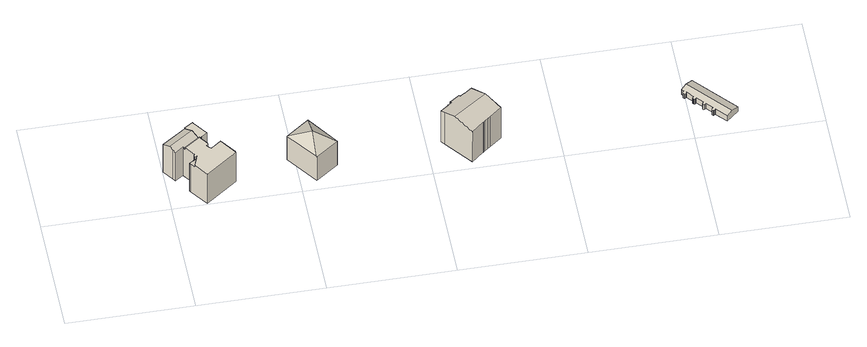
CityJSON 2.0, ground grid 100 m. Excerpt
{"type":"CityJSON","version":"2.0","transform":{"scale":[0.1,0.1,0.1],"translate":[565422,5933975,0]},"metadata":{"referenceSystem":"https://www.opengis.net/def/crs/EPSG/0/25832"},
"CityObjects":{
"building1":{"type":"Building","attributes":{"Gemeindeschluessel":"02100108","Geometrietyp2DReferenz":"3000","measuredHeight":34.04,"function":"31001_2010","roofType":"1000","storeysAboveGround":6},"address":[{"Country":"Germany","Locality":"Hamburg","ThoroughfareName":"Neuer Wall","ThoroughfareNumber":"72"}],"geometry":[{"type":"Solid","lod":"2","boundaries":[[[[0,1,2]],[[3,4,0,2]],[[5,6,7]],[[8,9,10]],[[11,12,13,14,15]],[[16,17,18,19]],[[20,21,22,23]],[[20,23,24,8,10]],[[7,6,25,26]],[[7,26,27,13,12]],[[28,29,30,31]],[[32,25,6,5,0,4]],[[33,34,35,36]],[[36,35,37,38]],[[39,40,41,32,4,3]],[[42,43,14,13,27,44]],[[45,46,47,48]],[[49,50,51,22,21,52]],[[53,54,55]],[[17,16,49,52]],[[56,19,18,57,58]],[[53,55,59,60,33,36,38,61,62]],[[57,18,17,52,21,20,55,54]],[[57,54,53,63,58]],[[42,44,64,65]],[[65,64,66,67]],[[67,66,51,50]],[[11,2,1,7,12]],[[7,1,0,5]],[[68,61,38,37]],[[9,60,59,20,10]],[[20,59,55]],[[53,62,63]],[[28,31,69,70]],[[45,48,71,72]],[[72,71,30,29]],[[73,74,75,76]],[[76,75,77,78]],[[79,15,14,43]],[[32,41,77,75,74,69,31,30,71,48,47,24,23,22,51,66,64,44,27,26,25]],[[40,39,79,43,42,65,67,50,49,16,19,56,68,37,35,34,46,45,72,29,28,70,73,76,78]],[[63,62,61,68,56,58]],[[46,34,33,60,9,8,24,47]],[[79,39,3,2,11,15]],[[40,78,77,41]],[[73,70,69,74]]]]}]},
"building2":{"type":"Building","attributes":{"Gemeindeschluessel":"02100108","Geometrietyp2DReferenz":"3000","measuredHeight":34.56,"function":"31001_2010","roofType":"3500","storeysAboveGround":7},"address":[{"Country":"Germany","Locality":"Hamburg","ThoroughfareName":"Neuer Wall","ThoroughfareNumber":"55"}],"geometry":[{"type":"Solid","lod":"2","boundaries":[[[[80,81,82,83,84]],[[85,82,81]],[[86,81,80,87]],[[85,81,86,88,89]],[[90,84,83,91,92]],[[93,89,88,92,91]],[[90,92,88,86,87]],[[90,87,80,84]],[[89,93,82,85]],[[93,91,83,82]]]]}]},
"building3":{"type":"Building","attributes":{"name":"Museum","Gemeindeschluessel":"02100102","Geometrietyp2DReferenz":"3000","measuredHeight":38.2,"function":"31001_2010","roofType":"3100","storeysAboveGround":8},"address":[{"Country":"Germany","Locality":"Hamburg","ThoroughfareName":"Alter Wall","ThoroughfareNumber":"12"}],"geometry":[{"type":"Solid","lod":"2","boundaries":[[[[94,95,96,97]],[[97,96,98,99]],[[99,98,100,101]],[[101,100,102,103]],[[103,102,104,105]],[[105,104,106,107]],[[107,106,108,109]],[[109,108,110,111]],[[112,113,114,115]],[[115,114,116,117]],[[117,116,118,119]],[[119,118,120,121]],[[122,123,124,125]],[[126,127,128,122,125,94,97,99,101,103,105,107,109,111,112,115,117,119,121]],[[129,130,131,120,118,116,114,113,132,133]],[[132,113,112,111,110]],[[123,122,128,129,133]],[[130,129,128,127]],[[131,130,127,126]],[[120,131,126,121]],[[95,94,125,124]],[[95,124,123,133,132,110,108,106,104,102,100,98,96]]]]}]},
"building4":{"type":"Building","attributes":{"Gemeindeschluessel":"02100102","Geometrietyp2DReferenz":"3000","measuredHeight":7.26,"function":"51009_1610","roofType":"3100"},"address":[{"Country":"Germany","Locality":"Hamburg"}],"geometry":[{"type":"Solid","lod":"2","boundaries":[[[[134,135,136,137,138,139,140,141,142,143,144,145,146,147,148,149,150,151,152,153,154,155,156,157,158,159,160,161,162,163,164,165,166,167,168,169,170,171,172,173,174,175,176,177]],[[175,178,179,176]],[[180,174,173,181]],[[181,173,172,182]],[[182,172,171,183]],[[183,171,170,184]],[[184,170,169,185]],[[185,169,168,186]],[[186,168,167,187]],[[187,167,166,188]],[[188,166,165,189]],[[189,165,164,190]],[[190,164,163,191]],[[191,163,162,192]],[[192,162,161,193]],[[193,161,160,194]],[[194,160,159,195]],[[195,159,158,196]],[[196,158,157,197]],[[197,157,156,198]],[[198,156,155,199]],[[199,155,154,200]],[[200,154,153,201]],[[201,153,152,202]],[[202,152,151,203]],[[203,151,150,204]],[[204,150,149,205]],[[205,149,148,206]],[[206,148,147,207]],[[207,147,146,208]],[[208,146,145,209]],[[209,145,144,210]],[[210,144,143,211]],[[211,143,142,212]],[[212,142,141,213]],[[213,141,140,214]],[[214,140,139,215]],[[215,139,138,216]],[[216,138,137,217]],[[217,137,136,218]],[[218,136,135,219]],[[219,135,134,220]],[[220,134,177,221]],[[222,179,178,223]],[[223,178,175,174,180]],[[221,177,176,179,222]],[[221,222,223,180,181,182,183,184,185,186,187,188,189,190,191,192,193,194,195,196,197,198,199,200,201,202,203,204,205,206,207,208,209,210,211,212,213,214,215,216,217,218,219,220]]]]}]}
},
"vertices":[
[220,183,318],[212,194,312],[162,158,312],[172,144,314],[195,114,318],[220,183,308],[229,206,308],[212,194,308],[290,377,274],[300,403,274],[281,390,274],[162,158,274],[212,194,274],[208,199,274],[211,194,274],[162,159,274],[78,276,8],[78,276,321],[62,299,335],[62,299,8],[281,390,311],[157,305,311],[157,305,334],[281,390,334],[290,377,334],[229,206,334],[212,194,334],[208,199,334],[335,274,8],[317,299,8],[317,299,334],[335,274,334],[195,114,334],[301,405,318],[301,405,8],[348,439,8],[348,439,318],[264,553,8],[264,553,318],[172,144,8],[273,7,8],[273,7,334],[207,202,8],[211,194,8],[207,202,334],[330,321,8],[290,376,8],[290,376,334],[330,321,334],[144,323,8],[214,226,8],[214,226,334],[144,323,322],[199,505,318],[236,453,349],[274,401,318],[1,385,8],[45,323,349],[1,385,312],[281,390,318],[300,403,318],[259,561,318],[191,515,318],[191,515,312],[206,211,334],[206,211,8],[208,219,334],[208,219,8],[259,561,8],[354,267,334],[354,267,8],[331,308,334],[331,308,8],[431,322,8],[431,322,334],[520,196,334],[520,196,8],[524,190,334],[524,190,8],[162,159,8],
[1300,203,286],[1303,205,286],[1121,266,370],[1118,78,288],[1120,75,286],[1123,458,286],[1303,205,24],[1300,203,24],[1122,460,24],[1122,460,285],[1120,75,24],[938,325,285],[938,325,24],[941,327,287],
[2174,356,8],[2174,356,349],[2172,359,348],[2172,359,8],[2205,382,348],[2205,382,8],[2197,394,343],[2197,394,8],[2274,448,343],[2274,448,8],[2283,436,348],[2283,436,8],[2316,459,348],[2316,459,8],[2318,457,349],[2318,457,8],[2379,500,349],[2379,500,8],[2561,267,8],[2561,267,346],[2463,191,345],[2463,191,8],[2464,190,344],[2464,190,8],[2447,177,344],[2447,177,8],[2422,158,343],[2422,158,8],[2134,284,8],[2134,284,359],[2111,313,349],[2111,313,8],[2405,144,8],[2404,145,8],[2307,67,8],[2307,67,341],[2404,145,343],[2405,144,343],[2468,386,390],[2200,200,390],
[3985,394,117],[3982,391,116],[3977,388,114],[3975,383,112],[3975,377,111],[3978,372,111],[3982,368,111],[3988,367,112],[3994,369,114],[3998,374,116],[4000,376,117],[4045,325,117],[4042,322,115],[4038,318,114],[4036,313,112],[4037,307,111],[4039,303,111],[4043,299,111],[4048,298,112],[4054,299,113],[4058,302,115],[4062,305,117],[4108,254,117],[4104,251,115],[4099,243,112],[4102,234,111],[4110,229,112],[4119,232,115],[4124,236,117],[4168,186,117],[4164,183,115],[4160,179,113],[4158,174,112],[4158,168,111],[4161,163,110],[4165,160,111],[4171,159,112],[4176,160,113],[4181,164,115],[4184,167,117],[4259,82,116],[4299,118,133],[4009,445,133],[3970,410,117],[4354,167,110],[4064,494,110],[4259,82,60],[4184,167,60],[4181,164,60],[4176,160,60],[4171,159,60],[4165,160,60],[4161,163,60],[4158,168,60],[4158,174,60],[4160,179,60],[4164,183,60],[4168,186,60],[4124,236,60],[4119,232,60],[4110,229,60],[4102,234,60],[4099,243,60],[4104,251,60],[4108,254,60],[4062,305,60],[4058,302,60],[4054,299,60],[4048,298,60],[4043,299,60],[4039,303,60],[4037,307,60],[4036,313,60],[4038,318,60],[4042,322,60],[4045,325,60],[4000,376,60],[3998,374,60],[3994,369,60],[3988,367,60],[3982,368,60],[3978,372,60],[3975,377,60],[3975,383,60],[3977,388,60],[3982,391,60],[3985,394,60],[3970,410,60],[4064,494,60],[4354,167,60]
]}
